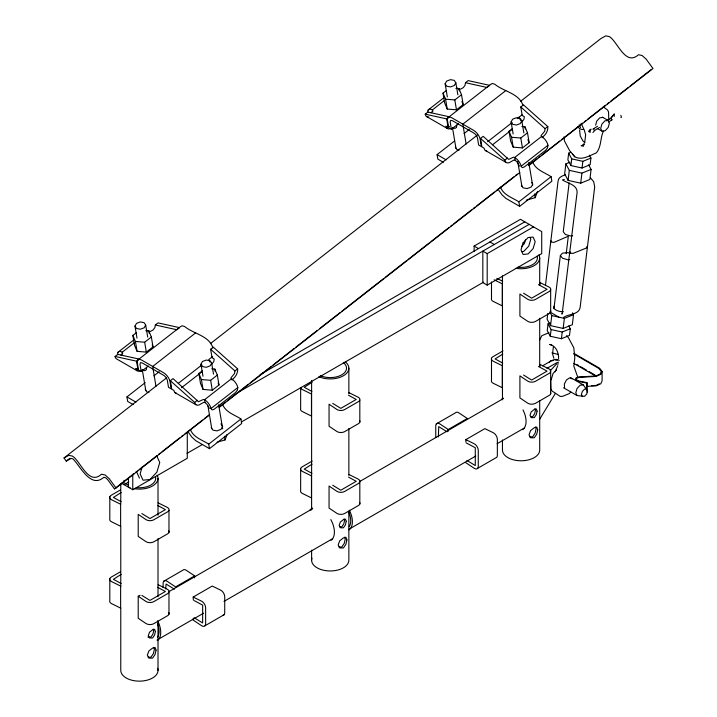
<?xml version="1.0" encoding="UTF-8"?>
<svg xmlns="http://www.w3.org/2000/svg" width="717" height="717" viewBox="0 0 717 717"><rect width="100%" height="100%" fill="white"/><g stroke="black" fill="none" stroke-linecap="round" stroke-linejoin="round"><path stroke-width="1.08" d="M121.424 483.195L124.041 484.701L124.041 480.3M128.406 478.409L128.406 487.219L132.762 489.738L187.289 458.262L187.289 432.208M132.762 489.738L132.762 474.313M140.084 595.307L138.211 596.23L138.211 618.269L145.999 623.521A5.333 3.074 0 0 0 153.752 623.7L167.554 615.724A5.333 3.074 0 0 0 168.871 612.712M168.97 614.2L168.97 592.161M168.97 532.346L168.97 510.316M359.817 504.015L359.817 481.976M359.817 422.17L359.817 400.131M474.107 251.506L474.107 246.074L520.452 219.321L541.72 231.6L541.72 253.63L487.193 285.115L482.828 282.597L482.828 251.111L487.193 253.63L533.538 226.877M487.193 285.115L487.193 253.63M539.847 366.557L539.847 364.353L548.944 368.852A5.333 3.074 0 0 1 549.249 373.324L535.447 381.292A5.333 3.074 0 0 1 527.694 381.112L519.906 375.869L519.906 397.899L527.694 403.151A5.333 3.074 0 0 0 535.447 403.33L549.249 395.363A5.333 3.074 0 0 0 550.557 392.342M539.847 284.703L539.847 282.498L548.944 286.997A5.333 3.074 0 0 1 549.249 291.469L535.447 299.437A5.333 3.074 0 0 1 527.694 299.267L519.906 294.015L519.906 316.054L527.694 321.306A5.333 3.074 0 0 0 535.447 321.476L549.249 313.508A5.333 3.074 0 0 0 550.557 310.497M550.665 393.83L550.665 371.8M550.665 311.985L550.665 289.946M194.531 577.821L194.665 575.894L186.223 570.266A5.333 3.074 60 0 0 182.808 570.248L163.727 581.263M193.303 618.162L193.169 620.088L201.611 625.717A5.333 3.074 60 0 0 205.645 623.745L205.636 607.81A5.333 3.074 60 0 0 201.611 601.187L193.169 597.064L193.375 600.192M448.08 431.428L448.215 429.501L467.296 418.486L458.862 412.858A5.333 3.074 60 0 0 455.447 412.84L436.357 423.864M146.6 367.409L146.349 369.775L144.7 370.698L142.1 369.882M456.756 125.081L456.505 127.492L454.856 128.406L453.117 127.859M545.485 285.241L558.086 180.953C558.525 177.108 562.486 175.799 565.632 174.76M547.788 313.463L547.098 319.155L550.548 325.643L563.159 328.431L572.327 324.72L573.537 314.682L572.551 312.827M569.943 162.221L565.865 163.861L564.655 173.908L568.097 180.397L580.707 183.176L589.876 179.474L591.086 169.427L588.63 164.793M550.082 323.017L548.057 323.833L547.25 330.528L550.289 336.255L561.42 338.711L569.504 335.439L570.311 328.745L568.796 325.885M570.705 152.336L568.68 153.151L567.873 159.846L570.911 165.564L582.043 168.02L590.127 164.749L590.942 158.063L589.419 155.195M550.548 325.643L551.758 315.605L549.787 311.895M568.097 180.397L569.307 170.35L565.865 163.861M550.289 336.255L551.095 329.56L548.057 323.833M570.911 165.564L571.718 158.869L568.68 153.151M553.936 308.767L560.371 255.521L562.478 253.182L567.622 252.599L570.714 253.504M569.146 182.952L563.248 231.761L565.408 234.486L570.571 235.992L572.623 235.759M553.407 346.714L552.547 353.795L553.856 358.312M566.206 253.728L568.321 236.243L553.909 242.409L551.463 242.05L550.79 241.324L551.176 240.831M561.42 338.711L562.227 332.016L570.311 328.745M582.043 168.02L582.849 161.325L590.942 158.063M563.159 328.431L564.369 318.384L573.537 314.682M580.707 183.176L581.917 173.138L591.086 169.427M155.338 324.998L176.812 329.739L179.501 327.642L158.018 322.901L155.338 324.998L154.881 327.606L153.124 329.919L150.436 331.433L149.073 331.227A7.708 3.612 52 0 0 146.474 330.412M212.017 363.922L213.774 361.61L214.222 358.993L212.044 357.738L210.619 349.26L213.308 347.162L237.632 368.861L234.943 370.958L234.495 373.575L230.91 377.895L231.412 378.764A7.708 3.612 52 0 1 237.811 387.565L237.363 390.182L235.606 392.495L214.123 409.273L212.089 409.927L210.968 408.538A7.708 3.612 52 0 0 204.56 399.736L203.207 399.539L198.475 401.708L173.03 378.621L170.35 380.718L171.775 389.197L173.953 390.46A7.708 4.454 -60 0 0 176.606 393.292M487.641 86.927L489.657 85.35L468.174 80.609L465.485 82.706L465.037 85.323L463.281 87.635L460.583 89.15L459.23 88.944A7.708 3.612 52 0 0 456.63 88.128M520.103 119.685L522.164 121.63L523.93 119.318L524.378 116.71L522.2 115.446L520.775 106.967L523.464 104.87L547.788 126.568L545.099 128.666L544.651 131.283L541.057 135.612L541.568 136.481A7.708 3.612 52 0 1 547.967 145.282L547.519 147.89L545.754 150.203L524.279 166.98L522.236 167.635L521.116 166.254A7.708 3.612 52 0 0 514.716 157.453L513.363 157.247L508.631 159.416L483.186 136.329L480.507 138.426L481.923 146.904L484.109 148.168A7.708 4.454 -60 0 0 486.762 151M595.621 125.224L596.786 121.065L599.744 117.839L602.764 117.436M142.136 467.072L140.129 473.847L142.997 480.202L149.943 479.512L156.88 472.18L159.757 462.51L156.88 456.155M525.561 239.63L524.378 243.619L521.51 246.648M551.032 380.279L553.049 373.503L556.517 369.847M217.117 442.174L225.066 439.951L227.065 434.547M526.278 200.16L535.214 197.668L537.553 191.349M539.471 340.36L541.819 335.726L548.998 332.661M603.436 131.103C600.12 138.058 601.554 146.546 596.374 152.855C589.571 155.553 582.231 160.725 574.792 156.835L569.648 150.678L564.422 140.873L564.001 136.857M555.155 371.791L557.745 365.706M573.994 353.445L599.663 368.269L602.092 371.424L600.837 374.301L596.123 376.416L579.04 377.384L576.558 378.352L576.289 379.526L578.252 380.835L586.954 382.663L586.954 392.1M136.992 338.137L134.975 326.101L136.517 323.376L140.29 321.942L144.09 322.641L145.694 325.061L147.711 337.098M145.694 325.061L144.153 327.786L140.371 329.211L136.571 328.511L134.975 326.101M202.974 376.228L200.957 364.191L202.499 361.467L206.272 360.042L210.072 360.732L211.667 363.152L213.505 374.095M211.667 363.152L210.126 365.876L206.353 367.31L202.553 366.611L200.957 364.191M447.336 96.938L445.132 83.808L446.673 81.084L450.446 79.659L454.246 80.358L455.842 82.769L457.858 94.805M455.842 82.769L454.3 85.493L450.527 86.927L446.727 86.228L445.132 83.808M513.13 133.936L511.104 121.899L512.646 119.174L516.428 117.749L520.228 118.448L521.824 120.868L523.84 132.896M521.824 120.868L520.282 123.584L516.509 125.018L512.709 124.319L511.104 121.899M539.74 419.122L555.388 393.373M586.685 389.376L586.954 382.663M614.272 116.378L614.218 114.075L611.323 117.964L611.377 120.268M570.777 391.849L569.459 393.543L562.558 396.331L560.264 396.438L551.938 390.926L550.925 388.964L550.674 381.068M570.266 251.846L569.872 252.348L570.553 253.074L572.991 253.424L587.008 247.759L587.402 247.257L586.721 246.531M120.904 355.085L122.732 353.078L122.231 352.208L134.357 342.735M431.06 112.802L432.889 110.785L432.378 109.916L444.504 100.443M231.994 380.055L233.204 378.71A7.708 4.454 -60 0 0 237.632 368.861M542.142 137.763L543.361 136.418A7.708 4.454 -60 0 0 547.788 126.568M549.33 362.291L550.719 360.83L553.694 360.534M550.199 370.725L556.437 364.137L558.426 363.94M561.868 313.929L562.576 313.212L562.146 313.867L577.131 192.237C577.239 184.708 567.317 183.185 562.415 179.922L564.306 179.51M145.739 330.707L148.822 330.967L151.359 336.99L153.017 346.885L146.322 352.119L137.072 351.339L134.527 345.316L132.869 335.422L136.221 332.805M455.887 88.424L458.97 88.684L461.515 94.707L463.173 104.592L456.469 109.835L447.229 109.047L444.683 103.024L443.025 93.129L446.377 90.512M117.982 352.307L133.568 340.127M428.13 110.015L444.585 97.162M115.061 356.457L117.749 354.359L139.223 359.1L136.544 361.198L115.061 356.457A7.708 4.454 -60 0 0 116.253 358.724L136.974 370.68M425.217 114.164L427.906 112.067L449.38 116.808L446.7 118.905L425.217 114.164A7.708 4.454 -60 0 0 428.721 116.97M132.869 335.422L135.414 341.444L144.655 342.224L151.359 336.99M443.025 93.129L445.571 99.152L454.811 99.941L461.515 94.707M137.53 360.239L180.496 326.683L182.136 325.76L184.735 326.576C193.518 333.925 209.239 335.646 212.949 347.978M447.686 117.947L490.652 84.4L492.292 83.477L494.891 84.283C503.675 91.642 519.395 93.353 523.105 105.686M449.442 128.926A7.708 4.454 -60 0 1 445.938 126.129L448.116 127.393L449.46 126.344M141.24 371.567L140.003 364.218L140.469 362.677L142.253 362.963L164.068 375.556L166.138 377.5L167.267 379.956L168.504 387.305L171.229 388.883L169.992 381.534A7.708 3.612 52 0 0 163.593 372.732L141.778 360.14A7.708 3.612 52 0 0 137.279 362.641L138.506 369.99L141.24 371.567L148.347 366.011M451.387 129.275L450.159 121.926L450.617 120.393L452.409 120.68L474.224 133.272L476.285 135.208L477.423 137.673L478.651 145.022L481.376 146.591L480.148 139.241A7.708 3.612 52 0 0 473.749 130.44L451.934 117.848A7.708 3.612 52 0 0 447.435 120.357L448.663 127.707L451.387 129.275L458.504 123.727M195.642 332.876L152.685 366.432L155.965 386.338M505.799 90.584L462.841 124.149L466.122 144.045M133.192 404.585L127.689 401.439L126.936 396.913L145.219 382.627M153.931 375.825L159.156 371.747M443.348 162.293L437.845 159.147L437.092 154.621L454.506 141.025M464.078 133.541L469.303 129.454M209.472 414.991L116.011 487.999L114.424 488.886L107.631 479.556L105.578 477.71L103.777 477.325C90.593 489.012 79.981 465.548 72.865 458.817L71.055 458.441L66.278 461.094L64.019 457.984L166.299 378.083M210.386 343.64L477.549 134.939M520.748 101.187L600.989 38.503L605.766 35.85L609.378 36.612C617.471 41.398 625.403 66.609 638.48 54.743L642.091 55.505L646.196 59.188L652.981 68.527L528.662 165.645M66.278 461.094L69.809 458.342M178.336 383.326L201.844 364.962M212.653 356.519L208.817 359.522L209.947 361.977M487.623 141.715L512.001 122.67M517.226 118.592L522.039 114.837M211.712 368.798L214.795 369.067L217.341 375.081L218.999 384.975L212.295 390.209L203.054 389.43L200.509 383.407L198.851 373.512L202.203 370.895M521.868 126.515L524.952 126.775L527.497 132.797L529.155 142.692L522.451 147.926L513.202 147.137L510.656 141.115L508.998 131.229L512.35 128.603M181.535 387.727L202.436 371.406M492.561 144.762L511.723 129.795M198.851 373.512L201.387 379.535L210.637 380.324L217.341 375.081M508.998 131.229L511.544 137.243L520.793 138.031L527.497 132.797M170.35 380.718L194.674 402.416L197.354 400.319M480.507 138.426L504.831 160.133L507.511 158.036M231.412 378.764L204.56 399.736L205.035 402.569L207.105 404.505L209.364 408.349M541.568 136.481L514.716 157.453L515.191 160.276L517.262 162.221L519.511 166.066M210.968 408.538L237.811 387.565M521.116 166.254L547.967 145.282M114.424 488.886L133.819 473.731M135.585 472.36L137.341 470.979M139.107 469.599L156.745 455.824M158.502 454.444L160.267 453.072M162.033 451.692L179.671 437.917M181.428 436.536L183.194 435.165M184.959 433.785L202.588 420.01M204.354 418.629L209.642 414.498M219.348 406.924L225.514 402.103M227.28 400.722L248.44 384.187M250.206 382.815L271.367 366.279M273.132 364.908L294.293 348.372M296.058 346.992L317.219 330.465M319.863 328.395L340.145 312.558M341.901 311.178L383.344 278.805M385.11 277.425L406.27 260.898M408.036 259.518L429.196 242.991M430.962 241.611L448.591 227.836M450.357 226.455L452.122 225.075M453.879 223.704L471.517 209.929M473.283 208.548L475.048 207.168M476.805 205.797L494.443 192.013M496.209 190.641L513.838 176.866M515.604 175.486L517.369 174.106M528.832 165.152L536.764 158.959M538.53 157.579L540.295 156.198M542.052 154.818L559.69 141.043M561.456 139.672L563.221 138.291M564.978 136.911L582.616 123.136M584.382 121.756L586.139 120.384M587.904 119.004L605.542 105.229M607.299 103.848L609.065 102.477M610.83 101.097L628.468 87.322M630.225 85.941L651.386 69.415M219.178 407.417L519.843 172.537M240.939 418.97L241.701 423.487L209.481 448.663L208.728 444.137L240.939 418.97C234.459 414.704 225.577 412.32 222.584 404.361M551.095 176.678L551.857 181.204L519.637 206.371L518.875 201.844L551.095 176.678C544.615 172.412 535.733 170.037 532.74 162.069M620.886 117.615L621.442 117.23L620.841 115.312M614.218 114.075L610.337 118.529L606.672 120.761M592.932 132.537L594.913 130.288L599.502 127.501M593.819 128.567L597.485 126.335M608.688 121.926L612.363 119.694M592.896 129.123L593.882 128.549L593.918 130.082M260.172 374.624L524.817 221.84M237.399 392.817L529.173 224.358M124.041 484.701L128.827 481.941M120.42 489.944L111.225 495.25A5.333 3.074 0 0 0 111.529 499.731L120.626 504.23L120.626 526.26L111.529 521.77A5.333 3.074 0 0 1 109.809 518.821L109.809 496.782M186.985 453.395L202.499 444.441M241.27 422.053L483.617 282.139M121.2 492.516L113.394 497.446L121.056 501.631M312.047 382.331L304.241 387.261L311.895 391.446M120.42 571.79L111.225 577.104A5.333 3.074 0 0 0 111.529 581.577L120.626 586.076L120.626 608.115L111.529 603.615A5.333 3.074 0 0 1 109.809 600.667L109.809 578.637M312.191 461.076L302.063 466.919A5.333 3.074 0 0 0 302.377 471.401L311.465 475.891L311.465 497.93L302.377 493.43A5.333 3.074 0 0 1 300.656 490.482L300.656 468.452M503.038 350.891L492.911 356.734A5.333 3.074 0 0 0 493.215 361.216L502.312 365.715L502.312 387.745L493.215 383.254A5.333 3.074 0 0 1 491.495 380.306L491.495 358.267M121.2 574.362L113.394 579.3L121.056 583.486M312.047 464.186L304.241 469.115L311.895 473.301M502.895 354.001L495.088 358.93L502.742 363.116M542.563 365.849L551.149 360.893A15.424 8.909 -60 0 1 559.269 360.391M546.928 368.368L555.514 363.411A15.424 8.909 -60 0 1 558.615 362.139M194.665 575.894L175.575 586.909L167.142 581.281A5.333 3.074 60 0 0 163.109 583.253L163.109 587.501M169.122 591.534L312.711 508.631M359.817 481.439L503.406 398.535M193.169 597.064L212.25 586.049L220.693 590.163A5.333 3.074 60 0 1 224.726 596.795L224.726 612.73A5.333 3.074 60 0 1 222.772 615.374M465.942 441.744L465.808 439.655L484.889 428.641L493.332 432.763A5.333 3.074 60 0 1 497.365 439.387L497.356 455.322A5.333 3.074 60 0 1 496.747 457.312L477.656 468.326M157.059 640.039L203.601 613.169M223.973 601.411L332.643 538.673M348.722 529.388L475.792 456.021M497.141 443.698L524.306 428.013M205.026 625.735L224.107 614.72M64.019 457.984L68.796 455.322L72.408 456.093C80.501 460.87 88.433 486.09 101.509 474.215L105.121 474.977L109.226 478.669L116.011 487.999M596.687 385.047L599.287 383.873M583.799 144.753L581.102 145.847L584.068 144.574L582.912 146.358L584.785 141.876L585.646 134.787L584.337 130.27M563.544 317.47C568.339 313.768 578.7 314.969 580.107 307.638L594.698 186.886L593.712 181.724L590.441 177.861M608.043 120.411L604.924 120.832L601.877 124.158L600.676 128.451L602.029 131.184L605.148 130.772L608.204 127.447L609.396 123.154L608.043 120.411L602.343 117.122M569.755 259.518L567.703 259.751L562.54 258.245L560.371 255.521M521.716 251.631L523.724 251.434L528.734 246.137L530.813 239.155L529.98 237.318M555.675 360.337L557.656 360.14M583.244 384.886L580.161 385.199L577.077 388.453L575.796 392.755L577.077 395.578L584.525 396.34L586.721 394.018L587.626 390.953L583.244 384.886L570.66 377.626M586.721 388.946L584.525 389.161L582.321 391.482L581.415 394.547L582.321 396.555M591.561 385.674L595.827 385.432M586.515 386.409L596.123 385.863L600.837 383.747L602.092 380.87L602.092 371.424M530.607 416.685L532.614 416.711L534.622 413.772L535.456 410.16L534.9 408.708M529.836 436.823L532.614 436.859L535.079 433.247L536.11 428.802L535.429 427.018M339.759 526.861L341.767 526.887L343.775 523.957L344.608 520.345L344.052 518.893M338.998 546.999L341.767 547.035L344.241 543.432L345.262 538.987L344.581 537.194M147.917 637.037L150.92 637.072L152.927 634.142L153.761 630.53L153.205 629.078M148.15 657.184L150.92 657.22L153.393 653.617L154.415 649.163L153.734 647.379M515.191 160.276L513.838 160.07L511.14 161.585A7.708 4.454 -60 0 1 504.831 160.133M205.035 402.569L203.682 402.362L200.993 403.877A7.708 4.454 -60 0 1 194.674 402.416M459.113 150.122L457.079 149.754L455.367 147.164M148.957 392.414L146.922 392.038L145.21 389.448M586.685 383.075L577.803 381.211L575.482 379.669L575.841 378.101L578.771 376.954L595.827 375.986L600.156 374.041L601.276 371.46L599.018 368.52L573.833 353.983M571.718 158.869L582.849 161.325M569.307 170.35L581.917 173.138M551.758 315.605L564.369 318.384M551.095 329.56L562.227 332.016M465.485 82.706L486.968 87.447M551.696 344.922L549.589 344.456C555.98 345.666 558.803 352.728 558.597 358.617M551.938 352.872L558.337 354.476M572.157 378.863L569.719 377.814L566.484 379.938L564.36 383.989L564.584 387.592M465.808 439.655L474.251 443.778A5.333 3.074 60 0 1 478.275 450.401L478.275 466.346A5.333 3.074 60 0 1 474.251 468.318L465.808 462.689M466.005 442.783L475.29 447.74L475.29 465.557L466.919 460.404M194.289 600.64L202.651 605.148L202.651 622.956L194.289 617.812M538.431 284.604L547.071 289.283L531.647 298.182L523.553 293.199M496.827 278.339L502.742 281.261M494.13 279.809L502.312 283.86L502.312 305.899L493.215 301.4A5.333 3.074 0 0 1 491.495 298.451L491.495 281.924M538.431 366.459L547.071 371.128L531.647 380.037L523.553 375.045M349 392.683L358.097 397.182A5.333 3.074 0 0 1 358.401 401.654L344.599 409.622A5.333 3.074 0 0 1 336.847 409.452L329.058 404.2L329.058 426.239L336.847 431.482A5.333 3.074 0 0 0 344.599 431.661L358.401 423.693A5.333 3.074 0 0 0 359.71 420.682M348.57 395.282L356.224 399.459L340.799 408.367L332.706 403.375M349 474.537L358.097 479.028A5.333 3.074 0 0 1 358.401 483.509L344.599 491.477A5.333 3.074 0 0 1 336.847 491.297L329.058 486.045L329.058 508.084L336.847 513.336A5.333 3.074 0 0 0 344.599 513.515L358.401 505.548A5.333 3.074 0 0 0 359.71 502.527M348.57 477.128L356.224 481.313L340.799 490.222L332.706 485.23M158.152 502.868L167.249 507.367A5.333 3.074 0 0 1 167.554 511.839L153.752 519.807A5.333 3.074 0 0 1 145.999 519.628L138.211 514.385L138.211 536.415L145.999 541.667A5.333 3.074 0 0 0 153.752 541.846L167.554 533.878A5.333 3.074 0 0 0 168.871 530.858M157.722 505.467L165.376 509.644L149.952 518.552L141.867 513.56M158.152 584.722L167.249 589.213A5.333 3.074 0 0 1 167.554 593.694L153.752 601.662A5.333 3.074 0 0 1 145.999 601.482L138.211 596.23M157.722 587.313L165.376 591.498L149.952 600.407L141.867 595.415M597.279 128.442L602.029 131.184M426.409 116.432L447.13 128.397M485.301 150.436L506.023 162.392M437.092 154.621L446.099 159.828M518.875 201.844C512.395 197.587 503.513 195.203 500.52 187.236M489.917 241.988L494.282 244.506M474.107 246.074L478.463 248.593M550.531 312.334L558.875 317.147M576.844 364.532L578.744 365.634M580.645 366.728L586.354 370.026M589.204 371.675L594.913 374.964M573.833 363.429L596.114 376.291M563.526 387.754L577.077 395.578M175.145 392.719L195.866 404.684M126.936 396.913L135.952 402.12M208.728 444.137C202.239 439.871 193.357 437.487 190.372 429.528M519.637 206.371L505.861 198.349L501.927 194.746L498.7 190.202M209.481 448.663L195.714 440.641L191.771 437.038L188.553 432.485M448.215 429.501L439.772 423.872A5.333 3.074 60 0 0 435.748 425.844L435.748 437.54M447.094 431.786L438.732 426.633L438.365 436.922M174.464 589.186L166.093 584.041L165.726 589.016M603.302 106.914L607.523 109.934L608.527 111.897L608.778 119.802M584.929 142.54L582.822 140.801L580.214 135.889L579.596 129.965M520.775 106.967L545.099 128.666M210.619 349.26L234.943 370.958M566.618 335.601L568.545 337.904L573.77 347.718L574.819 357.756L573.815 366.073L577.696 377.008M572.623 154.119L574.792 156.835M531.682 182.414L532.821 184.144L531.172 187.056L527.129 188.589L523.052 187.845L521.34 185.255M220.953 423.837L222.664 426.436L221.015 429.349L216.973 430.881L212.904 430.137L211.192 427.538M518.965 117.23L519.726 118.87M581.155 123.324L584.032 129.678M579.255 124.91L580.492 127.635M136.58 471.795L139.457 478.149M527.882 139.681L529.155 142.692M461.9 101.59L463.173 104.592M218.147 382.968L218.999 384.975M152.174 344.877L153.017 346.885M524.952 126.775L525.319 128.97M534.595 193.957L535.214 197.668M528.796 162.445L532.65 185.416M520.793 138.031L522.451 147.926M517.71 161.289L521.931 186.456M511.544 137.243L513.202 147.137M458.97 88.684L459.337 90.88M454.811 99.941L456.469 109.835M452.472 127.572L455.958 148.365M445.571 99.152L447.229 109.047M446.7 118.905L448.116 127.393M432.701 111.798L432.378 109.916A7.708 3.612 52 0 0 427.879 112.417M214.795 369.067L215.163 371.263M224.439 436.25L225.066 439.951M218.64 404.729L222.673 428.802M210.637 380.324L212.295 390.209M207.93 405.768L211.775 428.748M201.387 379.535L203.054 389.43M148.822 330.967L149.19 333.172M144.655 342.224L146.322 352.119M142.316 369.864L145.802 390.657M135.414 341.444L137.072 351.339M136.544 361.198L137.96 369.676L135.782 368.421A7.708 4.454 -60 0 0 141.159 370.519M122.544 354.09L122.231 352.208A7.708 3.612 52 0 0 117.722 354.709M539.704 257.995L539.704 284.792M539.704 318.285L539.704 366.297M539.704 400.902L539.704 450.034A18.624 10.755 0 0 1 521.08 460.78A18.624 10.755 0 0 1 502.456 450.034L502.456 439.978M502.456 275.857L502.456 399.79M348.856 368.18L348.856 393.857M348.856 428.47L348.856 475.362M348.856 512.207L348.856 560.219A18.624 10.755 0 0 1 328.413 570.911A18.624 10.755 0 0 1 311.967 558.113M311.608 380.458L311.608 509.975M311.608 550.163L311.608 560.219M300.656 387.7L300.656 408.636A5.333 3.074 0 0 0 302.377 411.585L311.465 416.075L311.465 394.045L302.377 389.546A5.333 3.074 0 0 1 300.755 388.085M158.009 478.364L158.009 515.209M158.009 538.655L158.009 596.705M158.009 621.272L158.009 670.395M120.77 483.939L120.77 504.042M120.77 526.368L120.77 586.658M120.77 607.873L120.77 670.395A18.624 10.755 0 0 0 141.213 681.096A18.624 10.755 0 0 0 157.65 668.298M309.834 510.298A18.624 10.755 60 0 1 312.442 508.093M330.824 519.592A18.624 10.755 60 0 1 331.03 540.304M157.552 623.862A16.312 9.42 60 0 1 157.552 637.171M157.668 620.832A18.624 10.755 60 0 1 157.364 640.568M501.497 399.638A18.624 10.755 60 0 1 503.101 398.007M523.007 409.909A18.624 10.755 60 0 1 522.693 429.644M348.399 511.302A16.312 9.42 60 0 1 349.215 526.52M349.331 510.172A18.624 10.755 60 0 1 349.027 529.908M155.383 476.527A16.312 9.42 0 0 1 136.203 487.596M127.859 485.024A16.312 9.42 0 0 1 125.475 483.276M157.202 475.228A18.624 10.755 0 0 1 152.649 485.911A18.624 10.755 0 0 1 134.213 488.689M130.091 487.677A18.624 10.755 0 0 1 124.328 484.683M537.078 256.157A16.312 9.42 0 0 1 517.898 267.226M538.897 254.867A18.624 10.755 0 0 1 534.344 265.541A18.624 10.755 0 0 1 515.908 268.319M343.425 362.641A16.312 9.42 0 0 1 341.615 374.919A16.312 9.42 0 0 1 320.293 375.645M345.298 361.852A18.624 10.755 0 0 1 343.228 375.878A18.624 10.755 0 0 1 318.886 376.703M563.437 311.698A7.708 3.746 6.9 0 1 553.99 306.249M583.091 129.517A15.424 8.909 -60 0 1 577.965 126.703M155.401 631.471L154.567 635.083L152.56 638.022L149.548 637.978L148.311 635.567L149.548 632.188L152.56 629.831L154.567 629.302L155.401 631.471M156.055 650.113L155.024 654.558L152.56 658.17L148.858 658.116L147.326 655.15L148.858 650.991L152.56 648.096L155.024 647.433L156.055 650.113M346.239 521.286L345.415 524.907L343.407 527.837L340.396 527.793L339.15 525.382L340.396 522.012L343.407 519.655L345.415 519.117L346.239 521.286M346.894 539.928L345.872 544.373L343.398 547.985L339.706 547.931L338.173 544.965L339.706 540.815L343.398 537.911L345.872 537.248L346.894 539.928M537.087 411.11L536.253 414.722L534.246 417.652L531.243 417.617L529.997 415.197L531.243 411.827L534.246 409.47L536.253 408.932L537.087 411.11M537.741 429.743L536.719 434.188L534.246 437.8L530.553 437.755L529.021 434.78L530.553 430.63L534.246 427.726L536.719 427.063L537.741 429.743M523.078 242.866L520.999 249.857L523.078 254.445L528.088 253.952L533.098 248.656L535.178 241.674L533.098 237.085L528.088 237.578L523.078 242.866M590.234 129.723L588.514 131.372L590.172 132.394L590.118 130.091L591.059 129.185L590.234 129.723"/></g></svg>
